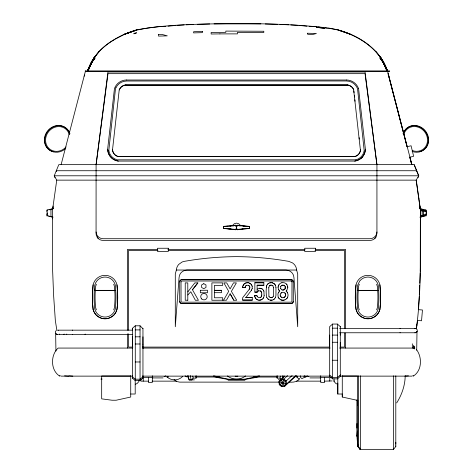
<?xml version="1.0" encoding="UTF-8"?>
<svg xmlns="http://www.w3.org/2000/svg" width="473" height="473" viewBox="0 0 473 473"><rect width="100%" height="100%" fill="white"/><g stroke="black" fill="none" stroke-linecap="round" stroke-linejoin="round"><path stroke-width="0.71" d="M47.14 214.582L47.14 212.962M142.958 328.351L142.958 378.104L140.043 380.599L135.278 380.599L132.351 378.104L132.351 328.351L135.278 325.791L140.043 325.791L142.958 328.676M132.351 348.435L132.351 344.243M132.351 344.066L132.351 336.823M135.278 380.599L135.278 325.791M140.043 325.791L140.043 380.599M142.958 348.435L142.958 344.243M142.958 344.066L142.958 336.823M152.324 375.775L152.324 377.921L163.061 377.921M332.117 380.936L324.602 381.143M340.288 374.947L340.288 376.372L337.367 378.867L332.602 378.867L332.602 324.058L337.367 324.058L340.288 326.618L340.288 335.091M337.799 384.277L335.919 383.544L334.033 381.439L334.033 380.594M337.367 378.867L337.367 324.058M342.275 394.015L337.799 394.015L337.799 383.053M340.288 342.334L340.288 376.372M340.288 326.944L340.288 326.618M356.843 400.229L342.275 397.03L342.275 394.21M356.89 435.68L357.783 446.506L360.024 449.35L393.56 449.35L395.795 446.506L395.795 445.897M356.89 428.018L356.89 423.583M357.783 445.897L357.783 444.076M358.398 375.84L358.398 446.506L360.633 449.35L360.633 448.717M393.56 448.717L393.56 449.35L393.56 375.81M395.795 444.076L395.795 442.273M405.201 375.769C405.107 385.383 401.808 394.837 396.693 402.913M261.752 295.306L261.77 294.017M281.033 378.997L280.01 378.122L277.143 378.122L277.213 375.728M53.088 206.045L52.97 208.232M264.135 295.743L263.893 291.12M419.309 294.927L419.693 285.349M419.782 283.138L420.19 272.82M420.249 271.348L420.367 208.682M94.411 289.044L94.186 293.047A106.472 106.472 0 0 0 94.411 305.055L94.771 308.869A10.53 10.53 0 0 0 115.306 308.869L115.672 305.055A106.472 106.472 0 0 0 115.897 293.047L115.311 285.231A10.53 10.53 0 0 0 94.777 285.231L94.34 290.345L115.743 290.345M52.716 216.835L52.544 218.928M418.369 308.916L419.232 296.4M252.227 288.429L252.192 286.532M360.497 149.515L360.438 150.231A7.858 7.633 0 0 1 358.575 154.21L357.943 154.819A7.355 7.148 0 0 1 354.898 156.427L118.126 156.427A7.355 7.148 0 0 1 115.087 154.819L114.46 154.204A7.858 7.633 0 0 1 112.598 150.231M357.34 431.128L356.89 436.201L356.89 399.927M266.725 285.444C265.956 289.31 265.95 293.526 266.725 297.387M266.34 287.608L266.441 286.478M93.092 284.864L92.401 297.05A108.518 108.347 -1 0 0 93.092 309.236A12.257 12.257 0 0 0 116.997 309.236A108.506 108.341 -0.8 0 0 117.682 297.05L116.997 284.864A12.257 12.257 0 0 0 93.092 284.864A108.181 108.181 0 0 0 93.092 309.236M278.071 287.643L278.171 286.567M356.003 284.864A108.187 108.187 0 0 0 356.003 309.236A12.257 12.257 0 0 0 379.908 309.236A108.506 108.335 -0.8 0 0 380.599 297.05L379.908 284.864A12.257 12.257 0 0 0 356.003 284.864L355.318 297.05A108.518 108.352 0.8 0 0 356.003 309.236A12.257 12.239 -0.3 0 0 379.914 309.236M235.607 225.225L237.387 225.887L235.607 225.225L223.439 226.401L223.386 228.435L235.607 229.754L236.512 229.34L237.422 229.754L249.643 228.435L249.584 226.401L237.422 225.225L235.643 225.887L237.422 225.225M223.54 228.033L223.439 228.577M249.49 226.945L249.584 226.401M287.779 287.602L286.75 290.422M107.643 149.291L114.46 88.546A12.895 12.529 0.1 0 1 126.616 79.967M112.533 149.639L119.226 89.84M192.079 379.269L191.997 379.943L189.099 379.943L187.734 375.479M188.284 375.875L189.099 379.943L191.116 379.866L193.167 378.122L196.035 378.122L196.283 376.029M249.874 287.519L249.253 289.299L242.631 297.783L242.631 300.119L252.292 300.119L252.292 297.606L245.818 297.606L252.292 297.641M245.865 285.722L245.049 287.608L242.631 287.608L242.755 286.532M98.088 238.362L96.303 235.27L96.066 233.485L96.096 164.651L107.956 71.985L365.044 71.985L376.934 164.651L376.934 233.485L376.005 236.938L374.912 238.362M96.096 164.651L107.986 73.664L365.044 73.664L376.934 164.651M181.017 281.92L181.058 281.571A0.863 0.857 0.1 0 1 181.673 281.009L291.019 280.968M376.934 231.953C376.946 235.625 373.67 238.747 370.028 238.717L102.996 238.717C99.36 238.747 96.084 235.625 96.096 231.953M418.055 177.594L418.753 175.79L414.206 164.651L58.794 164.651L54.247 175.79L56.742 180.142L52.544 209.882L52.544 268.398L53.626 295.666L55.353 320.7L56.872 330.361M268.759 287.761L269.379 285.751M273.353 296.281L273.53 287.726M416.299 328.717L417.558 320.7M416.329 329.084C421.768 289.316 420.178 248.969 420.503 208.942M264.135 295.702L263.632 297.683M280.696 286.461L280.696 288.654M285.467 296.116L285.686 294.992A2.72 2.696 0 0 0 284.864 293.012M280.17 295.034L280.388 293.887L281.878 292.444A2.779 2.755 0 0 1 285.71 295.04M280.01 378.122L280.424 376.053M282.351 378.424L282.931 375.527M416.997 331.455L416.707 350.221M261.22 297.032L261.752 295.264M252.227 288.388L251.269 290.647M245.049 287.608L245.321 286.508M61.118 164.651L85.495 70.915M275.564 297.381L275.948 295.223L275.948 287.578M339.673 332.761L415.46 332.761L416.506 332.33L417.009 331.567M281.849 386.009L279.892 384.46L279.602 381.983L281.145 380.02L283.629 379.73L285.586 381.279L285.875 383.763L284.326 385.72L281.849 386.009L282.499 383.715L281.89 382.627L282.978 382.024L283.587 383.112L282.499 383.715M282.978 382.024L283.629 379.73M287.72 297.156L288.104 295.01L287.578 292.781M278.171 286.608L278.887 284.776M242.755 286.573L243.465 284.746L244.76 283.392M85.211 334.056L85.034 334.494M115.477 38.999L124.352 34.358L135.024 30.568L124.352 34.31L136.52 30.047M96.38 284.249L95.676 286.271L95.144 293.396A97.101 97.101 0 0 0 95.351 304.352L95.676 307.828L96.38 309.85M113.703 309.85L114.407 307.828L114.738 304.352A97.107 97.107 0 0 0 114.945 293.396L114.407 286.271L113.703 284.249M359.297 284.249L358.593 286.271L358.055 293.396A97.101 97.101 0 0 0 358.262 304.352L358.593 307.828L359.297 309.85M376.62 309.85L377.324 307.828L377.649 304.352A97.107 97.107 0 0 0 377.856 293.396L377.324 286.271L376.62 284.249M419.728 208.611L420.065 207.777M56.311 171.575L56.311 170.735L416.689 170.735L416.689 171.575M278.916 291.876L277.888 293.869L278.148 297.162M115.909 87.747L115.483 88.788L108.802 150.58M119.226 89.965L119.391 89.438M176.358 270.036L175.294 274.003L175.294 326.737L179.066 277.61C179.06 273.429 182.891 270.012 186.995 270.059L286.005 270.059C290.109 270.012 293.94 273.429 293.934 277.61L297.706 326.737L297.706 274.003L296.642 270.036A9.478 9.478 0 0 0 294.224 264.366L292.663 262.982L288.832 261.386A313.865 313.865 0 0 0 236.5 256.644A313.865 313.865 0 0 0 184.168 261.386L182.164 261.971L178.776 264.366A9.478 9.478 0 0 0 176.358 270.036L296.642 270.036M84.117 76.194L84.768 75.012M88.504 69.383L87.511 70.915L91.821 61.49L94.925 56.636L91.821 61.697L87.511 70.915L89.728 67.87L87.511 70.915L91.821 61.555L87.511 70.915L88.605 69.241M88.658 69.058L87.511 70.915L91.821 61.602L87.511 70.915L89.302 68.029M91.821 61.797L87.511 70.915C92.359 57.381 102.251 46.183 114.886 39.389M135.071 30.414L146.222 28.25M89.166 67.852L87.511 70.915L91.821 61.857L94.925 56.654L99.265 51.19C109.535 40.974 122.649 33.896 136.52 29.911M89.166 67.751L87.511 70.915L91.472 62.637L94.925 58.226L91.644 62.495L87.511 70.915L91.183 63.926M91.49 63.134L87.511 70.915L91.821 61.88L94.925 56.659L99.265 51.315M91.301 63.483L87.511 70.915L91.821 61.969M91.49 63.015L87.511 70.915L91.821 62.064M91.644 62.495L94.925 57.954L91.821 62.318L87.511 70.915L91.514 62.673M91.472 62.927L87.511 70.915L91.821 62.17M87.511 70.915L91.514 62.826M93.199 59.835L94.925 56.683L91.821 62.205L94.925 56.659L93.684 59.202L94.925 56.713L91.821 61.478M243.033 285.633L244.05 284.036L246.403 282.688M278.443 285.662L279.502 284.019A4.405 4.369 0 0 1 281.92 282.688M275.564 297.34L274.5 298.954M287.253 298.037L287.72 297.115M94.925 56.695L91.821 62.359M261.492 296.482L260.185 297.694M266.725 285.485L267.836 283.877M249.253 289.263L249.779 288.305M273.353 296.24L272.158 297.612L270.113 297.57M223.516 300.26L228.69 291.333L223.841 282.878L226.738 282.919L230.12 288.932L233.496 282.878L236.382 282.919L231.386 291.374L236.719 300.26L233.822 300.26L230.12 293.763L226.401 300.26L223.516 300.219M416.908 331.928L417.346 330.314L416.914 329.267M92.205 60.97L94.925 56.642M251.713 289.914L245.818 297.641M263.148 298.428L263.632 297.647M413.503 375.71L413.225 376.13C422.005 370.897 422.342 357.286 416.553 349.665M257.123 285.249L263.869 285.249L263.869 282.736L254.846 282.736L254.846 292.148L257.123 292.148L258.098 290.99M283.983 297.588L285.467 296.074M299.74 378.518C297.547 382.214 292.793 382.379 288.973 382.119M416.737 332.04L416.009 332.614M280.696 286.502L282.032 285.219L283.835 285.26M278.278 292.822L279.809 291.114L278.591 289.553L278.071 287.602M187.852 291.853L194.817 282.878L197.862 282.919L192.44 289.76L197.862 282.878M296.541 375.568L284.657 386.311L281.66 386.66L279.295 384.791L278.946 381.794L280.814 379.429L284.598 376.011M284.657 386.311L286.532 383.946L295.708 375.645M118.285 161.127A12.469 12.115 0 0 1 107.702 149.291A12.718 12.351 -0.1 0 0 109.878 156.001C111.841 158.751 114.951 160.619 118.291 161.074L354.732 161.074C358.079 160.619 361.189 158.751 363.152 156.001A12.718 12.351 0 0 0 365.381 149.291L358.569 88.546M286.603 298.794L287.253 297.996M267.192 284.634L268.563 283.315M187.799 294.981L190.773 291.74L195.384 300.26L198.429 300.26L192.44 289.718M262.533 299.072L263.148 298.386M286.75 290.381L286.041 291.149L286.934 291.912M56.127 330.597C54.33 331.857 55.708 334.961 57.848 334.476M232.704 225.314L234.318 223.717L236.512 223.138L238.711 223.717L240.325 225.314M361.224 158.136L362.247 157.125M278.946 381.794L280.028 380.818M282.186 378.867L283.806 377.401M280.814 379.429L283.812 379.08L287.59 375.663M286.532 383.946L286.177 380.948L292.119 375.58M332.602 324.058L329.681 326.618L329.681 360.314L329.681 376.372L332.602 378.867M412.468 375.71L411.977 376.13L340.152 376.13M257.578 291.469L258.678 290.759M142.958 376.857L140.043 379.192L135.278 379.192L132.351 376.857M340.288 375.124L337.367 377.46L332.602 377.46L329.681 375.124M286.603 298.759L284.929 299.882M273.766 299.515L274.5 298.912M66.439 334.34L66.817 334.056M262.533 299.031L260.676 300.095L258.648 300.154M63.784 334.34L64.198 334.056M269.379 285.793L271.141 285.065L272.897 285.793M284.864 296.949L282.919 297.789L281.878 297.547M235.607 229.754L237.387 229.092M245.865 285.763L246.616 285.231M281.009 293.053L281.878 292.485M47.483 210.414L47.14 210.633A34.458 1.774 0 0 0 46.797 211.189M425.517 215.517L425.86 215.292A34.458 1.774 0 0 0 426.398 214.848M58.847 334.34L59.332 334.056M281.252 285.716L282.919 285.107M257.123 289.198L259.831 288.205L262.32 289.015M279.892 384.46L281.967 383.301M283.504 382.444L285.586 381.279M164.078 376.774L165.769 375.864M303.784 376.272L304.961 375.651M268.563 283.357L269.356 282.913M273.766 299.474C271.969 300.716 269.403 300.396 267.836 298.912M261.693 299.616L259.488 300.219M49.115 209.663L53.047 208.753L49.227 209.592M424.47 216.055L419.953 217.172M135.201 384.277L137.081 383.544L138.967 381.439L138.967 380.594M124.352 34.334L135 30.627M245.54 282.996L248.378 282.688L250.885 284.06M424.707 215.925L421.183 216.971M279.295 298.759L280.932 299.882A5.416 5.374 0 0 0 283.966 300.16L284.929 299.841M269.356 282.955L272.087 282.712L274.5 283.918M415.974 332.614L414.851 332.761M235.578 225.887L236.512 225.639M414.898 328.428L414.348 328.569L415.43 328.428M406.975 146.76L411.067 145.767L413.633 156.279L409.535 157.278M245.156 379.228L259.423 375.775M167.075 377.123L168.453 376.839M354.898 156.551L118.126 156.551M355.885 159.827L117.144 159.827A11.435 11.11 0 0 1 108.837 150.58M270.113 285.29L271.141 285.107M246.616 285.272L248.532 285.308L249.72 286.644M282.032 289.884L282.919 290.091L284.622 289.393L285.166 288.654L285.166 286.461M282.919 290.091C285.154 290.162 286.106 287.158 284.622 285.674M271.141 297.748L272.158 297.57M232.793 225.846L234.561 225.609M146.914 28.126L158.55 26.624L165.84 26.352M258.678 290.794L260.558 290.936L261.321 291.64M260.185 297.659L258.489 297.612L257.271 296.595M168.033 26.222L176.062 25.4M272.087 300.13L270.213 300.13M226.289 226.331L231.09 226.029M241.94 228.95L249.643 228.435M229.979 226.135L236.062 225.532L236.636 228.625L237.422 229.754M243.051 228.849L236.967 229.452L235.643 229.092M270.213 282.712L271.141 282.635M223.386 226.549L227.684 226.23M405.048 376.082L408.441 375.84M177.523 25.311L184.098 24.933M420.846 215.765L424.606 214.996A22.249 1.123 0 0 0 424.571 214.848M125.8 84.898L347.229 84.898M125.8 85.382L347.229 85.382M186.285 24.821L193.593 24.484M197.253 24.354L209.681 23.975M214.068 23.887L260.883 23.887M72.369 330.16L72.694 330.16M72.375 334.494L72.7 334.494M57.221 334.494L57.789 334.494M85.246 70.915L389.705 70.915M85.246 71.429L389.705 71.429M388.232 75.012L388.883 76.194M126.604 80.008L346.425 80.008M56.742 180.142L416.258 180.142L420.456 209.882M50.954 209.728L47.14 209.728L47.14 216.202M422.046 209.728L425.86 209.728L425.86 211.348M157.621 249.472L127.403 249.472L127.403 330.172M167.945 249.472L305.055 249.472M315.379 249.472L345.597 249.472L345.597 328.717M157.982 250.454L128.49 250.454L128.49 330.172M168.305 250.454L304.695 250.454M315.018 250.454L344.51 250.454L344.51 328.717M181.892 279.75L291.108 279.75M254.846 282.777L263.869 282.777M263.869 285.207L257.123 285.207L257.123 292.148M245.049 287.566L242.631 287.608M200.327 290.28L207.47 290.239L207.47 292.752L200.327 292.752L200.327 290.239M214.452 290.31L221.494 290.31L221.494 292.681L214.452 292.681M214.452 290.351L221.494 290.351M357.257 290.345L378.66 290.345M94.334 290.487L115.755 290.487M357.245 290.487L378.666 290.487M254.846 292.107L257.123 292.107M256.969 295.72L254.539 295.761L256.969 295.72L257.271 296.636M242.631 300.077L252.292 300.077M187.799 300.219L185.239 300.26L185.239 282.878L187.799 282.919L187.799 300.26M222.7 300.219L211.886 300.26L211.886 282.878L222.7 282.878L222.7 285.39L214.452 285.349L214.452 297.789L222.7 297.748L222.7 300.26M332.602 328.167L337.367 328.167M339.632 328.428L415.465 328.428M135.278 329.9L140.043 329.9M132.6 330.16L57.736 330.16L58.333 330.302M56.636 334.346L55.648 333.187L55.938 351.061M58.889 334.494L132.558 334.494M332.602 335.085L337.367 335.085M135.278 336.817L140.043 336.817M332.602 342.257L337.367 342.257M135.278 343.995L140.043 343.995M413.704 346.337L414.519 346.337L414.46 348.991M132.913 347.093L128.49 347.093L128.49 333.82M142.497 347.093L329.764 347.093M340.087 347.093L344.51 347.093L344.51 333.087M132.558 348.069L58.126 348.069C50.333 355.063 50.475 370.513 59.775 376.13L59.497 375.71M142.876 348.069L330.124 348.069M339.703 348.069L414.874 348.069M332.602 360.243L337.367 360.243M135.278 361.975L140.043 361.975M130.725 376L101.677 376L101.677 398.857L112.054 400.229L116.157 400.229L130.725 397.03L130.725 375.846M342.275 376L356.843 376M132.848 376.13L61.023 376.13L60.532 375.71M142.438 376.13L329.823 376.13M196.384 377.034L219.939 377.034M253.061 377.034L277.355 377.034M142.479 377.543L152.803 377.543M320.197 377.543L331.26 377.543M309.939 377.921L320.676 377.921M100.95 379.074L102.133 379.074M228.069 379.228L244.931 379.228M194.397 379.866L191.116 379.866L190.241 375.527M280.749 379.866L278.78 379.866L278.703 379.216M228.069 380.239L244.931 380.239M148.398 381.143L140.883 381.143L140.883 379.381M152.081 381.143L176.411 381.143M296.589 381.143L320.919 381.143M279.366 382.119L179.592 382.119L176.654 381.486L174.046 379.648M130.725 394.015L135.201 394.015L135.201 380.209M399.951 328.428L400.276 328.428M399.939 332.761L400.264 332.761M265.27 23.975L277.698 24.354M279.892 24.436L288.66 24.821M420.846 210.846L422.868 210.917M328.031 28.149L325.253 27.676C292.279 23.934 259.003 23.449 225.828 23.65C195.993 24.17 165.94 24.561 136.52 29.87L136.52 30.024M309.106 26.352L316.402 26.624M227.744 228.755L236.062 229.452L236.967 225.532L249.643 226.549M243.051 226.135L245.286 226.23M420.846 210.166L424.606 210.934A22.249 1.123 0 0 1 424.18 211.218M290.854 24.933L297.428 25.311M420.846 210.491L422.868 210.621M64.559 375.84L68.626 376.13M68.952 375.84L72.824 376.13M223.386 228.435L231.09 228.95M418.262 309.638L422.46 309.998L421.538 320.777L417.541 320.434M247.338 282.635L248.378 282.73M298.889 25.4L306.918 26.222M259.831 288.246L261.628 288.607M317.856 26.914L320.044 27.192M321.498 27.375L323.68 27.653M325.099 27.889L327.298 28.167M291.019 280.927L291.333 281.009A0.863 0.857 -0.1 0 1 291.942 281.571L291.983 281.92M237.878 225.532L240.237 225.846M328.031 27.99C352.923 31.466 378.849 46.035 387.434 70.915L385.217 67.87L387.434 70.915L383.13 61.555L380.026 56.636L383.13 61.697L387.434 70.915L384.786 66.019M328.723 28.25L338.426 30.047C359.309 36.185 380.162 49.34 387.434 70.915L383.769 63.926M423.773 209.592L419.953 208.753L423.885 209.663M48.53 216.055L53.047 217.172M51.817 216.971L48.293 215.925M304.547 376.845L305.925 377.123M256.342 299.173L258.648 300.195M213.577 375.775L227.844 379.228M187.55 377.034L186.131 376.662L185.079 375.763M272.087 282.712L272.968 282.955M279.602 381.983L281.89 382.627M283.587 383.112L285.875 383.763M257.076 299.634L257.844 299.959M249.318 283.002L250.152 283.445M308.922 376.774L307.231 375.864L301.945 378.648L300.32 377.176L300.32 375.739M283.835 285.219L284.622 285.716M425.735 211.366L422.868 210.355L422.868 215.576L425.735 214.559A25.069 1.194 0 0 0 425.99 214.18A20.824 0.993 0 0 0 425.458 214.08M282.032 289.925L280.696 288.619M425.517 210.414L425.86 210.633A34.458 1.774 0 0 1 426.208 211.189M47.483 215.517L47.14 215.292A34.458 1.774 0 0 1 46.596 214.848M295.454 376.295L296.943 377.283M270.113 297.612L268.924 296.24M280.17 294.992L280.388 296.116L281.878 297.588M260.558 290.895L261.67 292.704M248.532 285.308L249.277 285.858M273.766 283.315L275.564 285.45L275.948 287.614M268.563 299.515L266.725 297.346M283.812 379.08L286.177 380.948M299.113 379.068L297.322 377.62L297.322 376.159M262.32 288.973L263.479 290.28M254.787 296.831L256.342 299.214M52.834 207.818L53.272 208.611M278.627 297.996L279.295 298.8M250.885 284.019L251.488 284.805M384.786 65.853L387.434 70.915L383.13 61.88L380.026 56.659L375.686 51.19M286.396 284.019L286.993 284.817M383.13 61.514L380.026 56.636L383.13 61.591L387.434 70.915L383.301 62.495L380.026 58.226L383.473 62.637L387.434 70.915L384.454 65.079M383.301 62.495L380.026 57.954L383.13 62.318L387.434 70.915L383.13 61.602L387.434 70.915L383.65 63.483M280.388 296.074L281.009 296.949M286.934 291.876L287.578 292.822M255.166 297.777L255.686 298.558M278.591 289.594L279.117 290.422M381.746 59.835L380.026 56.683L383.13 62.205L380.026 56.677L383.13 61.857L387.434 70.915L383.792 63.672M230.12 293.804L233.822 300.26M281.145 380.02L282.31 382.101M283.167 383.638L284.326 385.72M272.897 285.751L273.53 287.761M278.148 297.121L278.627 298.037M380.026 56.683L383.13 62.359M275.115 284.634L275.564 285.491M251.488 284.764L251.926 285.645M286.993 284.776L287.685 286.603M383.473 62.927L387.434 70.915L383.13 61.797M383.437 62.826L387.434 70.915L383.13 61.969M383.13 62.17L387.434 70.915L383.437 62.673M383.13 62.064L387.434 70.915M263.479 290.239L263.893 291.161M52.935 207.777L53.047 208.422M353.804 89.965L353.638 89.563A8.017 7.787 0 0 0 347.235 84.998L125.8 85.022A8.017 7.787 0 0 0 119.421 89.574M414.117 164.651L418.658 175.79M54.945 177.594L54.247 175.79L418.753 175.79L416.163 180.142L420.367 209.882M249.584 228.577L249.49 228.033M223.439 226.401L223.54 226.945M251.926 285.603L252.192 286.573M387.783 71.985L411.882 164.651M388.014 73.203L407.176 146.89M409.937 157.503L411.794 164.651M388.114 73.918L406.904 146.181M409.849 157.503L411.705 164.651M254.539 295.72L254.787 296.873M192.748 376.053L193.167 378.122M249.72 286.608L249.874 287.56M268.924 296.281L268.759 287.726M418.499 196.029L418.623 196.916M418.747 197.779L418.859 198.577M420.148 207.724L419.953 208.422M276.894 376.029L277.143 378.122M353.881 91.183L354.046 92.643M354.372 95.422L354.537 97.012M354.862 99.785L355.028 101.246M359.108 137.631L359.273 139.086M420.456 218.928L420.284 216.829M287.685 286.567L287.779 287.643M112.533 149.515L112.592 150.361M261.67 292.669L261.77 294.058M420.03 208.232L419.912 206.045M195.964 375.728L196.035 378.122M132.351 328.351L132.357 330.16M426.469 210.97L426.469 214.961M426.197 211.597L426.197 214.334M425.86 214.582L425.86 216.202M423.205 210.597L423.205 215.327M422.046 209.155L422.046 210.544M422.046 215.386L422.046 216.77M420.846 209.829L420.846 216.096M416.778 324.768L416.778 326.246M413.704 345.243L413.704 348.548M412.332 343.794L412.332 348.146M395.795 375.84L395.795 446.506M360.633 375.81L360.633 449.35M357.783 400.229L357.783 446.506M357.499 375.846L357.499 405.663M345.597 333.087L345.597 348.069M342.275 375.846L342.275 397.03M340.288 332.696L340.288 348.802M337.799 378.028L337.799 394.015M334.033 378.855L334.033 381.439M329.764 378.134L329.764 381.143M329.681 335.091L329.681 342.334M329.681 342.511L329.681 348.098M324.62 377.844L324.62 382.397L320.676 382.397L320.676 375.775M291.983 281.878L291.942 301.567A0.863 0.857 -0.3 0 1 291.333 302.17L181.667 302.17A0.863 0.857 0.1 0 1 181.058 301.561L181.017 281.878M152.324 377.844L152.324 382.397L148.38 382.397L148.38 377.844M143.236 378.134L143.236 381.143M142.958 375.97L142.958 378.104M132.351 375.97L132.351 378.104M127.403 333.82L127.403 348.069M50.954 209.155L50.954 216.77M291.333 281.009A0.863 0.857 0.3 0 1 291.942 281.612M293.29 301.301A2.182 2.17 -0.1 0 1 291.108 303.471L181.892 303.471A2.182 2.17 0 0 1 179.705 301.301M291.675 279.821A2.182 2.17 0.1 0 1 293.29 281.914M179.705 281.914A2.182 2.17 -0.1 0 1 181.325 279.821M93.086 309.236A12.257 12.239 0.2 0 0 117.002 309.236A108.181 108.181 0 0 0 116.997 284.864M376.005 236.938A6.9 6.9 0 0 1 370.028 240.385L102.972 240.385A6.9 6.9 0 0 1 96.995 236.938M66.102 146.943A12.848 11.618 -52.7 0 1 47.672 146.961A12.848 11.618 -52.7 0 1 52.609 128.236A12.848 11.618 -52.7 0 1 69.324 134.722M65.676 148.516A13.741 12.428 -52.7 0 1 46.608 146.973A13.741 12.428 -52.7 0 1 52.261 127.485A13.741 12.428 -52.7 0 1 69.951 133.782M53.839 151.792A13.741 12.428 -52.7 0 1 46.892 131.89A13.741 12.428 -52.7 0 1 68.189 130.542M68.532 131.098A13.741 12.428 -52.7 0 1 69.395 132.889M403.753 134.663A12.848 11.618 52.7 0 1 418.481 127.261A12.848 11.618 52.7 0 1 427.149 143.177A12.848 11.618 52.7 0 1 412.421 150.58M403.049 133.782A13.741 12.428 52.7 0 1 419.048 126.675A13.741 12.428 52.7 0 1 427.829 143.745A13.741 12.428 52.7 0 1 412.131 151.449M404.811 130.542A13.741 12.428 52.7 0 1 426.108 131.89A13.741 12.428 52.7 0 1 419.161 151.792M403.605 132.889A13.741 12.428 52.7 0 1 404.468 131.098M346.425 79.967A12.895 12.523 0 0 1 358.534 88.569M119.421 89.45A8.017 7.787 0 0 1 125.794 84.868M355.897 159.862A11.435 11.11 0 0 0 364.192 150.58L357.547 88.788L357.121 87.747A11.831 11.494 0 0 0 346.396 80.978L126.634 81.013A11.831 11.494 -0.1 0 0 115.932 87.759M347.235 84.868A8.017 7.787 0 0 1 353.609 89.45L360.438 150.361A7.899 7.669 0.1 0 1 359.125 153.642L357.943 154.949A7.355 7.148 0 0 1 355.72 156.291M365.327 149.291A12.469 12.115 0.1 0 1 354.744 161.133M112.598 150.361A7.858 7.633 -0.1 0 0 114.454 154.334L115.087 154.949A7.355 7.148 0 0 0 117.31 156.291M379.908 284.864A108.181 108.181 0 0 1 379.908 309.236M182.608 376.526A11.186 11.186 0 0 1 166.786 376.715M245.623 375.952A14.799 14.799 0 0 1 227.377 375.952M259.606 376.402A83.017 83.017 0 0 1 213.394 376.402M237.86 376.165A11.943 11.943 0 0 1 235.14 376.165M425.73 211.366A25.069 1.194 0 0 1 425.996 211.75M281.92 282.73A5.168 5.126 0 0 1 284.852 283.002A4.499 4.47 0 0 1 286.396 284.06M283.966 300.119A5.416 5.374 0 0 1 280.932 299.841M158.55 34.529L158.55 36.102L167.3 35.847L162.032 34.434L158.55 34.529M307.645 33.228L307.645 34.298L312.919 34.434L316.402 33.506L307.645 33.228M360.024 448.717L360.024 449.35L360.024 448.717M357.328 289.044L357.103 293.047A106.472 106.472 0 0 0 357.328 305.055L357.689 308.869A10.53 10.53 0 0 0 378.223 308.869L378.589 305.055A106.472 106.472 0 0 0 378.814 293.047L378.229 285.231A10.53 10.53 0 0 0 359.716 281.015L357.689 285.231L357.328 289.044M134.054 33.406L133.894 33.82L136.52 33.063L136.52 32.602L134.054 33.406M324.78 28.356L316.402 27.31L324.78 28.356M203.786 283.676L201.599 284.935L201.599 287.442L203.786 288.701L205.98 287.442L205.98 284.935L203.786 283.676M202.367 31.455L193.593 31.721L193.593 32.891L202.367 32.649L202.367 31.455M219.921 33.896L211.141 34.009L211.141 32.471L225.828 32.33L225.828 31.094L263.804 31.259L263.804 32.471L237.476 32.353L237.476 33.879L219.921 33.896M168.293 248.254L157.474 248.254L157.474 251.447L168.293 251.447L168.293 248.254M315.526 248.254L304.707 248.254L304.707 251.447L315.526 251.447L315.526 248.254M291.108 279.626L181.892 279.626A2.182 2.17 0 0 0 179.705 281.796L179.705 301.425A2.182 2.17 -0.1 0 0 181.892 303.589L291.108 303.589A2.182 2.17 0 0 0 293.29 301.425L293.29 281.796A2.182 2.17 -0.1 0 0 291.108 279.626M350.594 34.334L338.426 30.101L350.594 34.334M201.687 298.942A3.24 3.21 0 0 0 207.103 297.505A3.24 3.21 0 0 0 203.142 293.567A3.24 3.21 0 0 0 201.687 298.942"/></g></svg>
